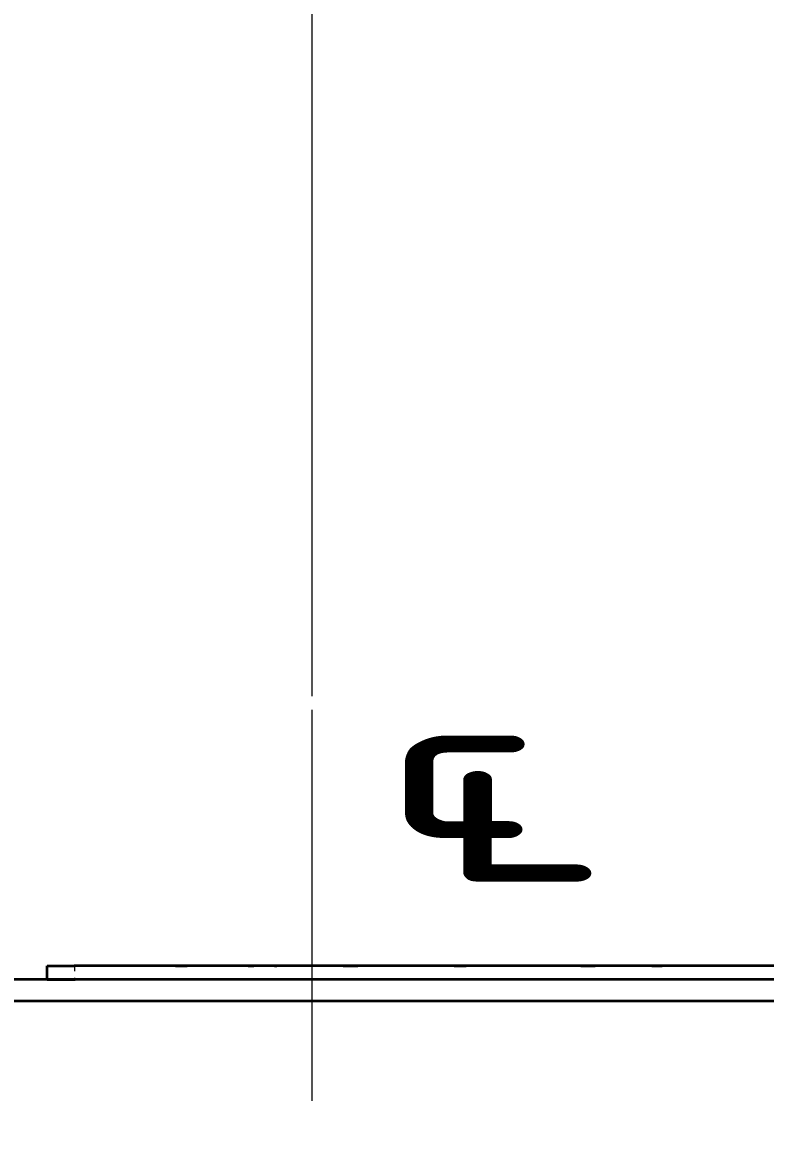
# Model space of a CAD drawing. Extents: x 23 to 417, y 3 to 294.
# Drawn here: x 66.93 to 77.85, y 160.34 to 176.87 of the extents above; entities that cross this region are included whole.
import ezdxf
from ezdxf.enums import TextEntityAlignment as Align

# ---------------------------------------------------------------- set-up
doc = ezdxf.new("R2010")
doc.units = 0
doc.linetypes.add('DASHDOT', pattern=[18.5, 12, -3, 0.5, -3])
doc.layers.get('0').update_dxf_attribs({"lineweight": 13})
doc.styles.add('GDT', font='gdt.shx')
doc.styles.get("Standard").update_dxf_attribs({"font": 'isocp.shx'})
doc.dimstyles.get("Standard").update_dxf_attribs({"dimtxt": 2.5, "dimasz": 2.5, "dimexe": 1.25, "dimexo": 0.625, "dimtad": 1, "dimtxsty": 'Standard', "dimcen": 2.5, "dimadec": 0, "dimazin": 0, "dimtfac": 1, "dimtmove": 0, "dimatfit": 0, "dimfxl": 0, "dimarcsym": 0})

# ---------------------------------------------------------------- blocks, each defined once
blk = doc.blocks.new('*D302')
at = {"color": 230, "lineweight": 13, "transparency": 16777216}
for p, q in [((53.388, 162.679), (53.388, 188.968)), ((53.388, 188.968), (88.988, 188.968)), ((88.988, 162.679), (88.988, 188.968))]:
    blk.add_line(p, q, dxfattribs=at)
for points in [[(55.32, 189.486), (53.388, 188.968), (55.32, 188.451)], [(87.056, 188.451), (88.988, 188.968), (87.056, 189.486)]]:
    blk.add_lwpolyline(points, dxfattribs=at)
for s, height, width, p, p2 in [('[', 2, 1.552524, (75.304, 190.968), (76.081, 190.968)), (']', 2, 1.552524, (79.634, 190.968), (80.411, 190.968)), ('178', 2, 1.44619, (63.741, 190.968), (68.803, 190.968)), ('7', 2, 1.412625, (77.081, 190.968), (78.634, 190.968)), ('%%p2', 1.4, 1.254643, (70.003, 191.268), (72.304, 191.268)), ('/', 1, 1.818182, (73.304, 191.468), (74.304, 191.468))]:
    blk.add_text(s, height=height, dxfattribs=dict(at, width=width)).set_placement(p, p2, align=Align.FIT)
blk = doc.blocks.new('*D303')
at = {"color": 30, "lineweight": 13, "transparency": 16777216}
blk.add_line((53.388, 162.679), (53.388, 184.372), dxfattribs=at)
at = {"color": 30, "lineweight": 13, "ltscale": 0.445, "transparency": 16777216}
blk.add_line((53.388, 184.372), (71.188, 184.372), dxfattribs=at)
at = {"color": 30, "lineweight": 13, "ltscale": 0.43524, "transparency": 16777216}
blk.add_line((71.188, 166.962), (71.188, 184.372), dxfattribs=at)
at = {"color": 30, "lineweight": 13, "transparency": 16777216}
for points in [[(55.32, 184.89), (53.388, 184.372), (55.32, 183.854)], [(69.256, 183.854), (71.188, 184.372), (69.256, 184.89)]]:
    blk.add_lwpolyline(points, dxfattribs=at)
for s, height, width, p, p2 in [('[', 2, 1.552524, (63.777, 186.372), (64.553, 186.372)), (']', 2, 1.552524, (68.107, 186.372), (68.883, 186.372)), ('89', 2, 1.251435, (57.469, 186.372), (60.777, 186.372)), ('4', 2, 1.195298, (65.553, 186.372), (67.107, 186.372)), ('/', 1, 1.818182, (61.777, 186.872), (62.777, 186.872))]:
    blk.add_text(s, height=height, dxfattribs=dict(at, width=width)).set_placement(p, p2, align=Align.FIT)
blk = doc.blocks.new('BLOCK4281')
at = {"color": 7, "lineweight": 13, "style": 'GDT'}
blk.add_text('q', height=12.5, dxfattribs=at).set_placement((4.966, 58.946), (17.466, 58.946), align=Align.FIT)
blk = doc.blocks.new('BLOCK4442')
at = {"color": 7, "lineweight": 35, "ltscale": 0.05}
for p, q in [((-19.5, 51.5), (-17.5, 51.5)), ((-19.5, 50.5), (-17.5, 50.5))]:
    blk.add_line(p, q, dxfattribs=at)
at = {"color": 7, "lineweight": 35, "ltscale": 0.025}
blk.add_line((-19.5, 50.5), (-19.5, 51.5), dxfattribs=at)
at = {"color": 7, "lineweight": 35}
for p, q in [((78.5, 51.5), (-17.5, 51.5)), ((87.874, 50.5), (-87.926, 50.5)), ((76.974, 50.5), (-17.5, 50.5)), ((87.974, 48.9), (-88.026, 48.9)), ((87.874, 48.9), (-87.926, 48.9))]:
    blk.add_line(p, q, dxfattribs=at)
at = {"color": 7, "lineweight": 35, "ltscale": 5.95e-05}
blk.add_line((-10.077, 51.5), (-10.075, 51.5), dxfattribs=at)
at = {"color": 7, "lineweight": 35, "ltscale": 0.000119025}
blk.add_line((-10.075, 51.5), (-10.07, 51.5), dxfattribs=at)
at = {"color": 7, "lineweight": 35, "ltscale": 0.000176225}
blk.add_line((-10.07, 51.5), (-10.063, 51.5), dxfattribs=at)
at = {"color": 7, "lineweight": 35, "ltscale": 0.000234225}
blk.add_line((-10.063, 51.5), (-10.054, 51.5), dxfattribs=at)
at = {"color": 7, "lineweight": 35, "ltscale": 0.000293725}
blk.add_line((-10.054, 51.5), (-10.042, 51.5), dxfattribs=at)
at = {"color": 7, "lineweight": 35, "ltscale": 0.00035095}
blk.add_line((-10.042, 51.5), (-10.028, 51.5), dxfattribs=at)
at = {"color": 7, "lineweight": 35, "ltscale": 0.000410475}
blk.add_line((-10.028, 51.5), (-10.012, 51.5), dxfattribs=at)
at = {"color": 7, "lineweight": 35, "ltscale": 0.000467675}
blk.add_line((-10.012, 51.5), (-9.993, 51.5), dxfattribs=at)
at = {"color": 7, "lineweight": 35, "ltscale": 0.000526425}
blk.add_line((-9.993, 51.5), (-9.972, 51.5), dxfattribs=at)
at = {"color": 7, "lineweight": 35, "ltscale": 0.000585175}
blk.add_line((-9.972, 51.5), (-9.948, 51.5), dxfattribs=at)
at = {"color": 7, "lineweight": 35, "ltscale": 0.00062715}
blk.add_line((-9.948, 51.5), (-9.923, 51.5), dxfattribs=at)
at = {"color": 7, "lineweight": 35, "ltscale": 0.000653825}
blk.add_line((-9.923, 51.5), (-9.897, 51.5), dxfattribs=at)
at = {"color": 7, "lineweight": 35, "ltscale": 0.00068055}
blk.add_line((-9.897, 51.5), (-9.87, 51.5), dxfattribs=at)
at = {"color": 7, "lineweight": 35, "ltscale": 0.000706475}
blk.add_line((-9.87, 51.5), (-9.842, 51.5), dxfattribs=at)
at = {"color": 7, "lineweight": 35, "ltscale": 0.00073395}
blk.add_line((-9.842, 51.5), (-9.812, 51.5), dxfattribs=at)
at = {"color": 7, "lineweight": 35, "ltscale": 0.0007599}
blk.add_line((-9.812, 51.5), (-9.782, 51.5), dxfattribs=at)
at = {"color": 7, "lineweight": 35, "ltscale": 0.00078735}
blk.add_line((-9.782, 51.5), (-9.75, 51.5), dxfattribs=at)
at = {"color": 7, "lineweight": 35, "ltscale": 0.0008133}
blk.add_line((-9.75, 51.5), (-9.718, 51.5), dxfattribs=at)
at = {"color": 7, "lineweight": 35, "ltscale": 0.000839975}
blk.add_line((-9.718, 51.5), (-9.684, 51.5), dxfattribs=at)
at = {"color": 7, "lineweight": 35, "ltscale": 0.0008667}
blk.add_line((-9.684, 51.5), (-9.65, 51.5), dxfattribs=at)
at = {"color": 7, "lineweight": 35, "ltscale": 0.0009247}
blk.add_line((-9.65, 51.5), (-9.613, 51.5), dxfattribs=at)
at = {"color": 7, "lineweight": 35, "ltscale": 0.000892625}
for p, q in [((-9.613, 51.5), (-9.577, 51.5)), ((20.503, 51.5), (20.538, 51.5))]:
    blk.add_line(p, q, dxfattribs=at)
at = {"color": 7, "lineweight": 35, "ltscale": 0.000859075}
blk.add_line((-9.577, 51.5), (-9.543, 51.5), dxfattribs=at)
at = {"color": 7, "lineweight": 35, "ltscale": 0.000827025}
for p, q in [((-9.543, 51.5), (-9.509, 51.5)), ((-0.246, 51.5), (-0.279, 51.5))]:
    blk.add_line(p, q, dxfattribs=at)
at = {"color": 7, "lineweight": 35, "ltscale": 0.000794225}
blk.add_line((-9.509, 51.5), (-9.478, 51.5), dxfattribs=at)
at = {"color": 7, "lineweight": 35, "ltscale": 0.00076065}
blk.add_line((-9.478, 51.5), (-9.447, 51.5), dxfattribs=at)
at = {"color": 7, "lineweight": 35, "ltscale": 0.0007286}
blk.add_line((-9.447, 51.5), (-9.418, 51.5), dxfattribs=at)
at = {"color": 7, "lineweight": 35, "ltscale": 0.0006958}
blk.add_line((-9.418, 51.5), (-9.39, 51.5), dxfattribs=at)
at = {"color": 7, "lineweight": 35, "ltscale": 0.000663}
blk.add_line((-9.39, 51.5), (-9.364, 51.5), dxfattribs=at)
at = {"color": 7, "lineweight": 35, "ltscale": 0.0006302}
blk.add_line((-9.364, 51.5), (-9.339, 51.5), dxfattribs=at)
at = {"color": 7, "lineweight": 35, "ltscale": 0.000582875}
blk.add_line((-9.339, 51.5), (-9.315, 51.5), dxfattribs=at)
at = {"color": 7, "lineweight": 35, "ltscale": 0.000520325}
blk.add_line((-9.315, 51.5), (-9.294, 51.5), dxfattribs=at)
at = {"color": 7, "lineweight": 35, "ltscale": 0.000457775}
blk.add_line((-9.294, 51.5), (-9.276, 51.5), dxfattribs=at)
at = {"color": 7, "lineweight": 35, "ltscale": 0.00039595}
blk.add_line((-9.276, 51.5), (-9.26, 51.5), dxfattribs=at)
at = {"color": 7, "lineweight": 35, "ltscale": 0.00033265}
blk.add_line((-9.26, 51.5), (-9.247, 51.5), dxfattribs=at)
at = {"color": 7, "lineweight": 35, "ltscale": 0.00027085}
blk.add_line((-9.247, 51.5), (-9.236, 51.5), dxfattribs=at)
at = {"color": 7, "lineweight": 35, "ltscale": 0.000208275}
blk.add_line((-9.236, 51.5), (-9.228, 51.5), dxfattribs=at)
at = {"color": 7, "lineweight": 35, "ltscale": 0.000145725}
blk.add_line((-9.228, 51.5), (-9.222, 51.5), dxfattribs=at)
at = {"color": 7, "lineweight": 35, "ltscale": 8.315e-05}
blk.add_line((-9.222, 51.5), (-9.219, 51.5), dxfattribs=at)
at = {"color": 7, "lineweight": 35, "ltscale": 0.013779}
blk.add_line((-5.263, 51.5), (-5.814, 51.5), dxfattribs=at)
at = {"color": 7, "lineweight": 35, "ltscale": 0.013506}
blk.add_line((-4.722, 51.5), (-5.263, 51.5), dxfattribs=at)
at = {"color": 7, "lineweight": 35, "ltscale": 0.000604773}
blk.add_line((-4.722, 51.5), (-4.698, 51.5), dxfattribs=at)
at = {"color": 7, "lineweight": 35, "ltscale": 0.001073}
for p, q in [((-4.698, 51.5), (-4.655, 51.5)), ((-1.984, 51.5), (-2.027, 51.5)), ((15.23, 51.5), (15.187, 51.5)), ((25.335, 51.5), (25.377, 51.5))]:
    blk.add_line(p, q, dxfattribs=at)
at = {"color": 7, "lineweight": 35, "ltscale": 0.000989525}
blk.add_line((-4.655, 51.5), (-4.616, 51.5), dxfattribs=at)
at = {"color": 7, "lineweight": 35, "ltscale": 0.00090715}
blk.add_line((-4.616, 51.5), (-4.579, 51.5), dxfattribs=at)
at = {"color": 7, "lineweight": 35, "ltscale": 0.000824725}
blk.add_line((-4.579, 51.5), (-4.546, 51.5), dxfattribs=at)
at = {"color": 7, "lineweight": 35, "ltscale": 0.000740825}
blk.add_line((-4.546, 51.5), (-4.517, 51.5), dxfattribs=at)
at = {"color": 7, "lineweight": 35, "ltscale": 0.000658425}
for p, q in [((-4.517, 51.5), (-4.49, 51.5)), ((25.516, 51.5), (25.542, 51.5))]:
    blk.add_line(p, q, dxfattribs=at)
at = {"color": 7, "lineweight": 35, "ltscale": 0.00057525}
for p, q in [((-4.49, 51.5), (-4.467, 51.5)), ((3.234, 51.5), (3.257, 51.5))]:
    blk.add_line(p, q, dxfattribs=at)
at = {"color": 7, "lineweight": 35, "ltscale": 0.00049285}
blk.add_line((-4.467, 51.5), (-4.448, 51.5), dxfattribs=at)
at = {"color": 7, "lineweight": 35, "ltscale": 0.0004097}
blk.add_line((-4.448, 51.5), (-4.431, 51.5), dxfattribs=at)
at = {"color": 7, "lineweight": 35, "ltscale": 0.000534825}
for p, q in [((-4.431, 51.5), (-4.41, 51.5)), ((13.474, 51.5), (13.453, 51.5)), ((25.601, 51.5), (25.623, 51.5))]:
    blk.add_line(p, q, dxfattribs=at)
at = {"color": 7, "lineweight": 35, "ltscale": 0.00047835}
blk.add_line((-4.41, 51.5), (-4.391, 51.5), dxfattribs=at)
at = {"color": 7, "lineweight": 35, "ltscale": 0.000421925}
for p, q in [((-4.391, 51.5), (-4.374, 51.5)), ((3.277, 51.5), (3.294, 51.5))]:
    blk.add_line(p, q, dxfattribs=at)
at = {"color": 7, "lineweight": 35, "ltscale": 0.0003662}
blk.add_line((-4.374, 51.5), (-4.359, 51.5), dxfattribs=at)
at = {"color": 7, "lineweight": 35, "ltscale": 0.00030975}
for p, q in [((-4.359, 51.5), (-4.347, 51.5)), ((25.673, 51.5), (25.686, 51.5))]:
    blk.add_line(p, q, dxfattribs=at)
at = {"color": 7, "lineweight": 35, "ltscale": 0.00025255}
blk.add_line((-4.347, 51.5), (-4.337, 51.5), dxfattribs=at)
at = {"color": 7, "lineweight": 35, "ltscale": 0.0001976}
blk.add_line((-4.337, 51.5), (-4.329, 51.5), dxfattribs=at)
at = {"color": 7, "lineweight": 35, "ltscale": 0.000140375}
blk.add_line((-4.329, 51.5), (-4.323, 51.5), dxfattribs=at)
at = {"color": 7, "lineweight": 35, "ltscale": 8.3925e-05}
blk.add_line((-4.323, 51.5), (-4.32, 51.5), dxfattribs=at)
at = {"color": 7, "lineweight": 35, "ltscale": 2.8975e-05}
blk.add_line((-4.32, 51.5), (-4.319, 51.5), dxfattribs=at)
at = {"color": 7, "lineweight": 35, "ltscale": 7.2475e-05}
blk.add_line((-2.777, 51.5), (-2.774, 51.5), dxfattribs=at)
at = {"color": 7, "lineweight": 35, "ltscale": 0.000119775}
blk.add_line((-2.774, 51.5), (-2.769, 51.5), dxfattribs=at)
at = {"color": 7, "lineweight": 35, "ltscale": 0.0001686}
blk.add_line((-2.769, 51.5), (-2.762, 51.5), dxfattribs=at)
at = {"color": 7, "lineweight": 35, "ltscale": 0.000215925}
blk.add_line((-2.762, 51.5), (-2.754, 51.5), dxfattribs=at)
at = {"color": 7, "lineweight": 35, "ltscale": 0.000264725}
blk.add_line((-2.754, 51.5), (-2.743, 51.5), dxfattribs=at)
at = {"color": 7, "lineweight": 35, "ltscale": 0.000312825}
blk.add_line((-2.743, 51.5), (-2.731, 51.5), dxfattribs=at)
at = {"color": 7, "lineweight": 35, "ltscale": 0.00036085}
blk.add_line((-2.731, 51.5), (-2.716, 51.5), dxfattribs=at)
at = {"color": 7, "lineweight": 35, "ltscale": 0.00040895}
blk.add_line((-2.716, 51.5), (-2.7, 51.5), dxfattribs=at)
at = {"color": 7, "lineweight": 35, "ltscale": 0.000456225}
blk.add_line((-2.7, 51.5), (-2.682, 51.5), dxfattribs=at)
at = {"color": 7, "lineweight": 35, "ltscale": 0.000493625}
blk.add_line((-2.682, 51.5), (-2.662, 51.5), dxfattribs=at)
at = {"color": 7, "lineweight": 35, "ltscale": 0.000519575}
blk.add_line((-2.662, 51.5), (-2.641, 51.5), dxfattribs=at)
at = {"color": 7, "lineweight": 35, "ltscale": 0.000544725}
blk.add_line((-2.641, 51.5), (-2.619, 51.5), dxfattribs=at)
at = {"color": 7, "lineweight": 35, "ltscale": 6.1025e-05}
blk.add_line((-2.621, 51.5), (-2.623, 51.5), dxfattribs=at)
at = {"color": 7, "lineweight": 35, "ltscale": 0.000102225}
for p, q in [((-2.617, 51.5), (-2.621, 51.5)), ((14.597, 51.5), (14.593, 51.5))]:
    blk.add_line(p, q, dxfattribs=at)
at = {"color": 7, "lineweight": 35, "ltscale": 0.00014345}
blk.add_line((-2.611, 51.5), (-2.617, 51.5), dxfattribs=at)
at = {"color": 7, "lineweight": 35, "ltscale": 0.00018385}
blk.add_line((-2.604, 51.5), (-2.611, 51.5), dxfattribs=at)
at = {"color": 7, "lineweight": 35, "ltscale": 0.000225075}
for p, q in [((-2.595, 51.5), (-2.604, 51.5)), ((14.619, 51.5), (14.61, 51.5))]:
    blk.add_line(p, q, dxfattribs=at)
at = {"color": 7, "lineweight": 35, "ltscale": 0.000266275}
for p, q in [((-2.584, 51.5), (-2.595, 51.5)), ((14.63, 51.5), (14.619, 51.5))]:
    blk.add_line(p, q, dxfattribs=at)
at = {"color": 7, "lineweight": 35, "ltscale": 0.0003067}
for p, q in [((-2.572, 51.5), (-2.584, 51.5)), ((14.642, 51.5), (14.63, 51.5))]:
    blk.add_line(p, q, dxfattribs=at)
at = {"color": 7, "lineweight": 35, "ltscale": 0.00034865}
blk.add_line((-2.558, 51.5), (-2.572, 51.5), dxfattribs=at)
at = {"color": 7, "lineweight": 35, "ltscale": 0.00038835}
blk.add_line((-2.542, 51.5), (-2.558, 51.5), dxfattribs=at)
at = {"color": 7, "lineweight": 35, "ltscale": 0.000425725}
blk.add_line((-2.525, 51.5), (-2.542, 51.5), dxfattribs=at)
at = {"color": 7, "lineweight": 35, "ltscale": 0.000458525}
for p, q in [((-2.507, 51.5), (-2.525, 51.5)), ((-0.46, 51.5), (-0.479, 51.5)), ((14.707, 51.5), (14.689, 51.5))]:
    blk.add_line(p, q, dxfattribs=at)
at = {"color": 7, "lineweight": 35, "ltscale": 0.000491325}
blk.add_line((-2.487, 51.5), (-2.507, 51.5), dxfattribs=at)
at = {"color": 7, "lineweight": 35, "ltscale": 0.000523375}
blk.add_line((-2.466, 51.5), (-2.487, 51.5), dxfattribs=at)
at = {"color": 7, "lineweight": 35, "ltscale": 0.00055695}
blk.add_line((-2.444, 51.5), (-2.466, 51.5), dxfattribs=at)
at = {"color": 7, "lineweight": 35, "ltscale": 0.000588975}
blk.add_line((-2.42, 51.5), (-2.444, 51.5), dxfattribs=at)
at = {"color": 7, "lineweight": 35, "ltscale": 0.000622575}
blk.add_line((-2.396, 51.5), (-2.42, 51.5), dxfattribs=at)
at = {"color": 7, "lineweight": 35, "ltscale": 0.0006546}
blk.add_line((-2.369, 51.5), (-2.396, 51.5), dxfattribs=at)
at = {"color": 7, "lineweight": 35, "ltscale": 0.0006874}
blk.add_line((-2.342, 51.5), (-2.369, 51.5), dxfattribs=at)
at = {"color": 7, "lineweight": 35, "ltscale": 0.000720225}
for p, q in [((-2.313, 51.5), (-2.342, 51.5)), ((14.901, 51.5), (14.872, 51.5))]:
    blk.add_line(p, q, dxfattribs=at)
at = {"color": 7, "lineweight": 35, "ltscale": 0.000756825}
blk.add_line((-2.283, 51.5), (-2.313, 51.5), dxfattribs=at)
at = {"color": 7, "lineweight": 35, "ltscale": 0.00079575}
blk.add_line((-2.251, 51.5), (-2.283, 51.5), dxfattribs=at)
at = {"color": 7, "lineweight": 35, "ltscale": 0.000836175}
blk.add_line((-2.218, 51.5), (-2.251, 51.5), dxfattribs=at)
at = {"color": 7, "lineweight": 35, "ltscale": 0.0008751}
blk.add_line((-2.183, 51.5), (-2.218, 51.5), dxfattribs=at)
at = {"color": 7, "lineweight": 35, "ltscale": 0.000914775}
for p, q in [((-2.146, 51.5), (-2.183, 51.5)), ((15.068, 51.5), (15.032, 51.5))]:
    blk.add_line(p, q, dxfattribs=at)
at = {"color": 7, "lineweight": 35, "ltscale": 0.000953675}
blk.add_line((-2.108, 51.5), (-2.146, 51.5), dxfattribs=at)
at = {"color": 7, "lineweight": 35, "ltscale": 0.0009941}
blk.add_line((-2.068, 51.5), (-2.108, 51.5), dxfattribs=at)
at = {"color": 7, "lineweight": 35, "ltscale": 0.001034}
blk.add_line((-2.027, 51.5), (-2.068, 51.5), dxfattribs=at)
at = {"color": 7, "lineweight": 35, "ltscale": 0.001112}
blk.add_line((-1.939, 51.5), (-1.984, 51.5), dxfattribs=at)
at = {"color": 7, "lineweight": 35, "ltscale": 0.00092695}
blk.add_line((-1.902, 51.5), (-1.939, 51.5), dxfattribs=at)
at = {"color": 7, "lineweight": 35, "ltscale": 0.00109}
blk.add_line((-1.859, 51.5), (-1.902, 51.5), dxfattribs=at)
at = {"color": 7, "lineweight": 35, "ltscale": 0.001252}
for p, q in [((-1.809, 51.5), (-1.859, 51.5)), ((15.406, 51.5), (15.356, 51.5))]:
    blk.add_line(p, q, dxfattribs=at)
at = {"color": 7, "lineweight": 35, "ltscale": 0.001414}
for p, q in [((-1.752, 51.5), (-1.809, 51.5)), ((15.462, 51.5), (15.406, 51.5))]:
    blk.add_line(p, q, dxfattribs=at)
at = {"color": 7, "lineweight": 35, "ltscale": 0.001576}
for p, q in [((-1.689, 51.5), (-1.752, 51.5)), ((13.196, 51.5), (13.133, 51.5)), ((15.525, 51.5), (15.462, 51.5))]:
    blk.add_line(p, q, dxfattribs=at)
at = {"color": 7, "lineweight": 35, "ltscale": 0.001739}
for p, q in [((-1.619, 51.5), (-1.689, 51.5)), ((15.595, 51.5), (15.525, 51.5))]:
    blk.add_line(p, q, dxfattribs=at)
at = {"color": 7, "lineweight": 35, "ltscale": 0.001901}
for p, q in [((-1.543, 51.5), (-1.619, 51.5)), ((15.671, 51.5), (15.595, 51.5))]:
    blk.add_line(p, q, dxfattribs=at)
at = {"color": 7, "lineweight": 35, "ltscale": 0.002064}
blk.add_line((-1.461, 51.5), (-1.543, 51.5), dxfattribs=at)
at = {"color": 7, "lineweight": 35, "ltscale": 0.002225}
blk.add_line((-1.372, 51.5), (-1.461, 51.5), dxfattribs=at)
at = {"color": 7, "lineweight": 35, "ltscale": 0.002388}
for p, q in [((-1.276, 51.5), (-1.372, 51.5)), ((15.938, 51.5), (15.842, 51.5))]:
    blk.add_line(p, q, dxfattribs=at)
at = {"color": 7, "lineweight": 35, "ltscale": 0.009073}
blk.add_line((-0.913, 51.5), (-1.276, 51.5), dxfattribs=at)
at = {"color": 7, "lineweight": 35, "ltscale": 2.7475e-05}
blk.add_line((-0.547, 51.5), (-0.548, 51.5), dxfattribs=at)
at = {"color": 7, "lineweight": 35, "ltscale": 8.0875e-05}
blk.add_line((-0.543, 51.5), (-0.547, 51.5), dxfattribs=at)
at = {"color": 7, "lineweight": 35, "ltscale": 0.000134275}
blk.add_line((-0.538, 51.5), (-0.543, 51.5), dxfattribs=at)
at = {"color": 7, "lineweight": 35, "ltscale": 0.0001892}
blk.add_line((-0.531, 51.5), (-0.538, 51.5), dxfattribs=at)
at = {"color": 7, "lineweight": 35, "ltscale": 0.00024185}
blk.add_line((-0.521, 51.5), (-0.531, 51.5), dxfattribs=at)
at = {"color": 7, "lineweight": 35, "ltscale": 0.000296775}
blk.add_line((-0.509, 51.5), (-0.521, 51.5), dxfattribs=at)
at = {"color": 7, "lineweight": 35, "ltscale": 0.0003502}
blk.add_line((-0.495, 51.5), (-0.509, 51.5), dxfattribs=at)
at = {"color": 7, "lineweight": 35, "ltscale": 0.0004036}
blk.add_line((-0.479, 51.5), (-0.495, 51.5), dxfattribs=at)
at = {"color": 7, "lineweight": 35, "ltscale": 0.000511925}
blk.add_line((-0.44, 51.5), (-0.46, 51.5), dxfattribs=at)
at = {"color": 7, "lineweight": 35, "ltscale": 0.000560775}
blk.add_line((-0.418, 51.5), (-0.44, 51.5), dxfattribs=at)
at = {"color": 7, "lineweight": 35, "ltscale": 0.000605775}
blk.add_line((-0.393, 51.5), (-0.418, 51.5), dxfattribs=at)
at = {"color": 7, "lineweight": 35, "ltscale": 0.00064925}
blk.add_line((-0.367, 51.5), (-0.393, 51.5), dxfattribs=at)
at = {"color": 7, "lineweight": 35, "ltscale": 0.000694275}
blk.add_line((-0.34, 51.5), (-0.367, 51.5), dxfattribs=at)
at = {"color": 7, "lineweight": 35, "ltscale": 0.000738525}
blk.add_line((-0.31, 51.5), (-0.34, 51.5), dxfattribs=at)
at = {"color": 7, "lineweight": 35, "ltscale": 0.000782775}
blk.add_line((-0.279, 51.5), (-0.31, 51.5), dxfattribs=at)
at = {"color": 7, "lineweight": 35, "ltscale": 0.000871275}
blk.add_line((-0.211, 51.5), (-0.246, 51.5), dxfattribs=at)
at = {"color": 7, "lineweight": 35, "ltscale": 0.0009163}
blk.add_line((-0.174, 51.5), (-0.211, 51.5), dxfattribs=at)
at = {"color": 7, "lineweight": 35, "ltscale": 0.000959775}
blk.add_line((-0.136, 51.5), (-0.174, 51.5), dxfattribs=at)
at = {"color": 7, "lineweight": 35, "ltscale": 0.00058975}
blk.add_line((-0.112, 51.5), (-0.136, 51.5), dxfattribs=at)
at = {"color": 7, "lineweight": 35, "ltscale": 0.000785825}
blk.add_line((-0.081, 51.5), (-0.112, 51.5), dxfattribs=at)
at = {"color": 7, "lineweight": 35, "ltscale": 0.0009819}
blk.add_line((-0.041, 51.5), (-0.081, 51.5), dxfattribs=at)
at = {"color": 7, "lineweight": 35, "ltscale": 0.001179}
blk.add_line((0.006, 51.5), (-0.041, 51.5), dxfattribs=at)
at = {"color": 7, "lineweight": 35, "ltscale": 0.001375}
blk.add_line((0.061, 51.5), (0.006, 51.5), dxfattribs=at)
at = {"color": 7, "lineweight": 35, "ltscale": 0.001572}
blk.add_line((0.124, 51.5), (0.061, 51.5), dxfattribs=at)
at = {"color": 7, "lineweight": 35, "ltscale": 0.001769}
blk.add_line((0.194, 51.5), (0.124, 51.5), dxfattribs=at)
at = {"color": 7, "lineweight": 35, "ltscale": 0.001965}
blk.add_line((0.273, 51.5), (0.194, 51.5), dxfattribs=at)
at = {"color": 7, "lineweight": 35, "ltscale": 0.002161}
blk.add_line((0.359, 51.5), (0.273, 51.5), dxfattribs=at)
at = {"color": 7, "lineweight": 35, "ltscale": 0.002357}
blk.add_line((0.454, 51.5), (0.359, 51.5), dxfattribs=at)
at = {"color": 7, "lineweight": 35, "ltscale": 0.015757}
blk.add_line((1.084, 51.5), (0.454, 51.5), dxfattribs=at)
at = {"color": 7, "lineweight": 35, "ltscale": 3.815e-05}
for p, q in [((2.271, 51.5), (2.272, 51.5)), ((10.417, 51.5), (10.419, 51.5))]:
    blk.add_line(p, q, dxfattribs=at)
at = {"color": 7, "lineweight": 35, "ltscale": 0.000114425}
for p, q in [((2.272, 51.5), (2.277, 51.5)), ((10.419, 51.5), (10.423, 51.5))]:
    blk.add_line(p, q, dxfattribs=at)
at = {"color": 7, "lineweight": 35, "ltscale": 0.000189975}
blk.add_line((2.277, 51.5), (2.284, 51.5), dxfattribs=at)
at = {"color": 7, "lineweight": 35, "ltscale": 0.000267025}
blk.add_line((2.284, 51.5), (2.295, 51.5), dxfattribs=at)
at = {"color": 7, "lineweight": 35, "ltscale": 0.000342575}
blk.add_line((2.295, 51.5), (2.309, 51.5), dxfattribs=at)
at = {"color": 7, "lineweight": 35, "ltscale": 0.000419625}
for p, q in [((2.309, 51.5), (2.325, 51.5)), ((10.455, 51.5), (10.472, 51.5))]:
    blk.add_line(p, q, dxfattribs=at)
at = {"color": 7, "lineweight": 35, "ltscale": 0.0004959}
blk.add_line((2.325, 51.5), (2.345, 51.5), dxfattribs=at)
at = {"color": 7, "lineweight": 35, "ltscale": 0.00057145}
blk.add_line((2.345, 51.5), (2.368, 51.5), dxfattribs=at)
at = {"color": 7, "lineweight": 35, "ltscale": 0.000647725}
blk.add_line((2.368, 51.5), (2.394, 51.5), dxfattribs=at)
at = {"color": 7, "lineweight": 35, "ltscale": 0.000724025}
for p, q in [((2.394, 51.5), (2.423, 51.5)), ((10.541, 51.5), (10.57, 51.5))]:
    blk.add_line(p, q, dxfattribs=at)
at = {"color": 7, "lineweight": 35, "ltscale": 0.0007805}
for p, q in [((2.423, 51.5), (2.454, 51.5)), ((19.881, 51.5), (19.912, 51.5))]:
    blk.add_line(p, q, dxfattribs=at)
at = {"color": 7, "lineweight": 35, "ltscale": 0.0008171}
blk.add_line((2.454, 51.5), (2.487, 51.5), dxfattribs=at)
at = {"color": 7, "lineweight": 35, "ltscale": 0.000852975}
for p, q in [((2.487, 51.5), (2.521, 51.5)), ((10.634, 51.5), (10.668, 51.5))]:
    blk.add_line(p, q, dxfattribs=at)
at = {"color": 7, "lineweight": 35, "ltscale": 0.000889575}
blk.add_line((2.521, 51.5), (2.557, 51.5), dxfattribs=at)
at = {"color": 7, "lineweight": 35, "ltscale": 0.00092545}
for p, q in [((2.557, 51.5), (2.594, 51.5)), ((20.014, 51.5), (20.051, 51.5))]:
    blk.add_line(p, q, dxfattribs=at)
at = {"color": 7, "lineweight": 35, "ltscale": 0.000962075}
blk.add_line((2.594, 51.5), (2.632, 51.5), dxfattribs=at)
at = {"color": 7, "lineweight": 35, "ltscale": 0.000998675}
blk.add_line((2.632, 51.5), (2.672, 51.5), dxfattribs=at)
at = {"color": 7, "lineweight": 35, "ltscale": 0.001035}
for p, q in [((2.672, 51.5), (2.713, 51.5)), ((10.819, 51.5), (10.86, 51.5)), ((20.13, 51.5), (20.171, 51.5))]:
    blk.add_line(p, q, dxfattribs=at)
at = {"color": 7, "lineweight": 35, "ltscale": 0.001071}
for p, q in [((2.713, 51.5), (2.756, 51.5)), ((10.86, 51.5), (10.903, 51.5)), ((20.171, 51.5), (20.214, 51.5))]:
    blk.add_line(p, q, dxfattribs=at)
at = {"color": 7, "lineweight": 35, "ltscale": 0.001107}
for p, q in [((2.756, 51.5), (2.801, 51.5)), ((10.903, 51.5), (10.947, 51.5)), ((10.947, 51.5), (10.992, 51.5)), ((20.214, 51.5), (20.258, 51.5))]:
    blk.add_line(p, q, dxfattribs=at)
at = {"color": 7, "lineweight": 35, "ltscale": 0.001108}
for p, q in [((2.801, 51.5), (2.845, 51.5)), ((20.258, 51.5), (20.303, 51.5))]:
    blk.add_line(p, q, dxfattribs=at)
at = {"color": 7, "lineweight": 35, "ltscale": 0.001072}
for p, q in [((2.845, 51.5), (2.888, 51.5)), ((10.992, 51.5), (11.034, 51.5)), ((20.303, 51.5), (20.345, 51.5))]:
    blk.add_line(p, q, dxfattribs=at)
at = {"color": 7, "lineweight": 35, "ltscale": 0.001036}
for p, q in [((2.888, 51.5), (2.929, 51.5)), ((11.034, 51.5), (11.076, 51.5)), ((20.345, 51.5), (20.387, 51.5)), ((25.156, 51.5), (25.198, 51.5))]:
    blk.add_line(p, q, dxfattribs=at)
at = {"color": 7, "lineweight": 35, "ltscale": 0.00099945}
blk.add_line((2.929, 51.5), (2.969, 51.5), dxfattribs=at)
at = {"color": 7, "lineweight": 35, "ltscale": 0.000964375}
blk.add_line((2.969, 51.5), (3.008, 51.5), dxfattribs=at)
at = {"color": 7, "lineweight": 35, "ltscale": 0.00092925}
blk.add_line((3.008, 51.5), (3.045, 51.5), dxfattribs=at)
at = {"color": 7, "lineweight": 35, "ltscale": 0.00089265}
blk.add_line((3.045, 51.5), (3.081, 51.5), dxfattribs=at)
at = {"color": 7, "lineweight": 35, "ltscale": 0.000856775}
for p, q in [((3.081, 51.5), (3.115, 51.5)), ((11.227, 51.5), (11.262, 51.5)), ((20.538, 51.5), (20.573, 51.5))]:
    blk.add_line(p, q, dxfattribs=at)
at = {"color": 7, "lineweight": 35, "ltscale": 0.000820925}
blk.add_line((3.115, 51.5), (3.148, 51.5), dxfattribs=at)
at = {"color": 7, "lineweight": 35, "ltscale": 0.00078505}
for p, q in [((3.148, 51.5), (3.179, 51.5)), ((20.605, 51.5), (20.637, 51.5))]:
    blk.add_line(p, q, dxfattribs=at)
at = {"color": 7, "lineweight": 35, "ltscale": 0.000729375}
blk.add_line((3.179, 51.5), (3.208, 51.5), dxfattribs=at)
at = {"color": 7, "lineweight": 35, "ltscale": 0.000652325}
blk.add_line((3.208, 51.5), (3.234, 51.5), dxfattribs=at)
at = {"color": 7, "lineweight": 35, "ltscale": 0.00049895}
blk.add_line((3.257, 51.5), (3.277, 51.5), dxfattribs=at)
at = {"color": 7, "lineweight": 35, "ltscale": 0.0003456}
blk.add_line((3.294, 51.5), (3.308, 51.5), dxfattribs=at)
at = {"color": 7, "lineweight": 35, "ltscale": 0.00026855}
for p, q in [((3.308, 51.5), (3.319, 51.5)), ((20.766, 51.5), (20.777, 51.5))]:
    blk.add_line(p, q, dxfattribs=at)
at = {"color": 7, "lineweight": 35, "ltscale": 0.0001915}
blk.add_line((3.319, 51.5), (3.326, 51.5), dxfattribs=at)
at = {"color": 7, "lineweight": 35, "ltscale": 0.0001152}
for p, q in [((3.326, 51.5), (3.331, 51.5)), ((20.784, 51.5), (20.789, 51.5))]:
    blk.add_line(p, q, dxfattribs=at)
at = {"color": 7, "lineweight": 35, "ltscale": 3.8925e-05}
blk.add_line((3.331, 51.5), (3.333, 51.5), dxfattribs=at)
at = {"color": 7, "lineweight": 35, "ltscale": 0.00019075}
blk.add_line((10.423, 51.5), (10.431, 51.5), dxfattribs=at)
at = {"color": 7, "lineweight": 35, "ltscale": 0.00026665}
for p, q in [((10.431, 51.5), (10.442, 51.5)), ((19.742, 51.5), (19.753, 51.5))]:
    blk.add_line(p, q, dxfattribs=at)
at = {"color": 7, "lineweight": 35, "ltscale": 0.000342925}
blk.add_line((10.442, 51.5), (10.455, 51.5), dxfattribs=at)
at = {"color": 7, "lineweight": 35, "ltscale": 0.00049515}
blk.add_line((10.472, 51.5), (10.492, 51.5), dxfattribs=at)
at = {"color": 7, "lineweight": 35, "ltscale": 0.000571825}
for p, q in [((10.492, 51.5), (10.515, 51.5)), ((19.803, 51.5), (19.826, 51.5))]:
    blk.add_line(p, q, dxfattribs=at)
at = {"color": 7, "lineweight": 35, "ltscale": 0.000648125}
blk.add_line((10.515, 51.5), (10.541, 51.5), dxfattribs=at)
at = {"color": 7, "lineweight": 35, "ltscale": 0.000780475}
blk.add_line((10.57, 51.5), (10.601, 51.5), dxfattribs=at)
at = {"color": 7, "lineweight": 35, "ltscale": 0.000816725}
for p, q in [((10.601, 51.5), (10.634, 51.5)), ((19.912, 51.5), (19.945, 51.5))]:
    blk.add_line(p, q, dxfattribs=at)
at = {"color": 7, "lineweight": 35, "ltscale": 0.0008892}
blk.add_line((10.668, 51.5), (10.703, 51.5), dxfattribs=at)
at = {"color": 7, "lineweight": 35, "ltscale": 0.0009262}
blk.add_line((10.703, 51.5), (10.74, 51.5), dxfattribs=at)
at = {"color": 7, "lineweight": 35, "ltscale": 0.0009617}
blk.add_line((10.74, 51.5), (10.779, 51.5), dxfattribs=at)
at = {"color": 7, "lineweight": 35, "ltscale": 0.0009983}
blk.add_line((10.779, 51.5), (10.819, 51.5), dxfattribs=at)
at = {"color": 7, "lineweight": 35, "ltscale": 0.001}
for p, q in [((11.076, 51.5), (11.116, 51.5)), ((20.387, 51.5), (20.427, 51.5))]:
    blk.add_line(p, q, dxfattribs=at)
at = {"color": 7, "lineweight": 35, "ltscale": 0.00096435}
for p, q in [((11.116, 51.5), (11.154, 51.5)), ((20.427, 51.5), (20.465, 51.5))]:
    blk.add_line(p, q, dxfattribs=at)
at = {"color": 7, "lineweight": 35, "ltscale": 0.0009285}
blk.add_line((11.154, 51.5), (11.192, 51.5), dxfattribs=at)
at = {"color": 7, "lineweight": 35, "ltscale": 0.000893025}
blk.add_line((11.192, 51.5), (11.227, 51.5), dxfattribs=at)
at = {"color": 7, "lineweight": 35, "ltscale": 0.0008213}
blk.add_line((11.262, 51.5), (11.294, 51.5), dxfattribs=at)
at = {"color": 7, "lineweight": 35, "ltscale": 7.515e-05}
blk.add_line((11.292, 51.5), (11.289, 51.5), dxfattribs=at)
at = {"color": 7, "lineweight": 35, "ltscale": 0.0002262}
blk.add_line((11.301, 51.5), (11.292, 51.5), dxfattribs=at)
at = {"color": 7, "lineweight": 35, "ltscale": 0.0003769}
blk.add_line((11.316, 51.5), (11.301, 51.5), dxfattribs=at)
at = {"color": 7, "lineweight": 35, "ltscale": 0.000527575}
blk.add_line((11.337, 51.5), (11.316, 51.5), dxfattribs=at)
at = {"color": 7, "lineweight": 35, "ltscale": 0.000678625}
blk.add_line((11.364, 51.5), (11.337, 51.5), dxfattribs=at)
at = {"color": 7, "lineweight": 35, "ltscale": 0.00082895}
blk.add_line((11.397, 51.5), (11.364, 51.5), dxfattribs=at)
at = {"color": 7, "lineweight": 35, "ltscale": 0.000979975}
blk.add_line((11.436, 51.5), (11.397, 51.5), dxfattribs=at)
at = {"color": 7, "lineweight": 35, "ltscale": 0.001131}
blk.add_line((11.482, 51.5), (11.436, 51.5), dxfattribs=at)
at = {"color": 7, "lineweight": 35, "ltscale": 0.001281}
blk.add_line((11.533, 51.5), (11.482, 51.5), dxfattribs=at)
at = {"color": 7, "lineweight": 35, "ltscale": 0.001432}
blk.add_line((11.59, 51.5), (11.533, 51.5), dxfattribs=at)
at = {"color": 7, "lineweight": 35, "ltscale": 0.001557}
blk.add_line((11.652, 51.5), (11.59, 51.5), dxfattribs=at)
at = {"color": 7, "lineweight": 35, "ltscale": 0.001656}
blk.add_line((11.719, 51.5), (11.652, 51.5), dxfattribs=at)
at = {"color": 7, "lineweight": 35, "ltscale": 0.001755}
blk.add_line((11.789, 51.5), (11.719, 51.5), dxfattribs=at)
at = {"color": 7, "lineweight": 35, "ltscale": 0.001854}
blk.add_line((11.863, 51.5), (11.789, 51.5), dxfattribs=at)
at = {"color": 7, "lineweight": 35, "ltscale": 0.001953}
blk.add_line((11.941, 51.5), (11.863, 51.5), dxfattribs=at)
at = {"color": 7, "lineweight": 35, "ltscale": 0.002052}
blk.add_line((12.023, 51.5), (11.941, 51.5), dxfattribs=at)
at = {"color": 7, "lineweight": 35, "ltscale": 0.00215}
blk.add_line((12.109, 51.5), (12.023, 51.5), dxfattribs=at)
at = {"color": 7, "lineweight": 35, "ltscale": 0.002249}
blk.add_line((12.199, 51.5), (12.109, 51.5), dxfattribs=at)
at = {"color": 7, "lineweight": 35, "ltscale": 0.002348}
blk.add_line((12.293, 51.5), (12.199, 51.5), dxfattribs=at)
at = {"color": 7, "lineweight": 35, "ltscale": 0.002447}
blk.add_line((12.391, 51.5), (12.293, 51.5), dxfattribs=at)
at = {"color": 7, "lineweight": 35, "ltscale": 0.002448}
blk.add_line((12.489, 51.5), (12.391, 51.5), dxfattribs=at)
at = {"color": 7, "lineweight": 35, "ltscale": 0.002351}
blk.add_line((12.583, 51.5), (12.489, 51.5), dxfattribs=at)
at = {"color": 7, "lineweight": 35, "ltscale": 0.002254}
blk.add_line((12.673, 51.5), (12.583, 51.5), dxfattribs=at)
at = {"color": 7, "lineweight": 35, "ltscale": 0.002158}
blk.add_line((12.759, 51.5), (12.673, 51.5), dxfattribs=at)
at = {"color": 7, "lineweight": 35, "ltscale": 0.002061}
blk.add_line((12.842, 51.5), (12.759, 51.5), dxfattribs=at)
at = {"color": 7, "lineweight": 35, "ltscale": 0.001964}
blk.add_line((12.92, 51.5), (12.842, 51.5), dxfattribs=at)
at = {"color": 7, "lineweight": 35, "ltscale": 0.001867}
blk.add_line((12.995, 51.5), (12.92, 51.5), dxfattribs=at)
at = {"color": 7, "lineweight": 35, "ltscale": 0.00177}
blk.add_line((13.066, 51.5), (12.995, 51.5), dxfattribs=at)
at = {"color": 7, "lineweight": 35, "ltscale": 0.001673}
blk.add_line((13.133, 51.5), (13.066, 51.5), dxfattribs=at)
at = {"color": 7, "lineweight": 35, "ltscale": 0.001451}
blk.add_line((13.254, 51.5), (13.196, 51.5), dxfattribs=at)
at = {"color": 7, "lineweight": 35, "ltscale": 0.001299}
blk.add_line((13.306, 51.5), (13.254, 51.5), dxfattribs=at)
at = {"color": 7, "lineweight": 35, "ltscale": 0.001146}
blk.add_line((13.352, 51.5), (13.306, 51.5), dxfattribs=at)
at = {"color": 7, "lineweight": 35, "ltscale": 0.00099295}
blk.add_line((13.391, 51.5), (13.352, 51.5), dxfattribs=at)
at = {"color": 7, "lineweight": 35, "ltscale": 0.000840375}
blk.add_line((13.425, 51.5), (13.391, 51.5), dxfattribs=at)
at = {"color": 7, "lineweight": 35, "ltscale": 0.0006878}
for p, q in [((13.453, 51.5), (13.425, 51.5)), ((14.872, 51.5), (14.845, 51.5))]:
    blk.add_line(p, q, dxfattribs=at)
at = {"color": 7, "lineweight": 35, "ltscale": 0.00038185}
blk.add_line((13.489, 51.5), (13.474, 51.5), dxfattribs=at)
at = {"color": 7, "lineweight": 35, "ltscale": 0.00022925}
blk.add_line((13.498, 51.5), (13.489, 51.5), dxfattribs=at)
at = {"color": 7, "lineweight": 35, "ltscale": 7.63e-05}
blk.add_line((13.501, 51.5), (13.498, 51.5), dxfattribs=at)
at = {"color": 7, "lineweight": 35, "ltscale": 6.18e-05}
blk.add_line((14.593, 51.5), (14.591, 51.5), dxfattribs=at)
at = {"color": 7, "lineweight": 35, "ltscale": 0.00014305}
blk.add_line((14.603, 51.5), (14.597, 51.5), dxfattribs=at)
at = {"color": 7, "lineweight": 35, "ltscale": 0.00018425}
blk.add_line((14.61, 51.5), (14.603, 51.5), dxfattribs=at)
at = {"color": 7, "lineweight": 35, "ltscale": 0.0003479}
blk.add_line((14.656, 51.5), (14.642, 51.5), dxfattribs=at)
at = {"color": 7, "lineweight": 35, "ltscale": 0.0003891}
blk.add_line((14.672, 51.5), (14.656, 51.5), dxfattribs=at)
at = {"color": 7, "lineweight": 35, "ltscale": 0.000425325}
blk.add_line((14.689, 51.5), (14.672, 51.5), dxfattribs=at)
at = {"color": 7, "lineweight": 35, "ltscale": 0.00049095}
blk.add_line((14.727, 51.5), (14.707, 51.5), dxfattribs=at)
at = {"color": 7, "lineweight": 35, "ltscale": 0.00052415}
blk.add_line((14.748, 51.5), (14.727, 51.5), dxfattribs=at)
at = {"color": 7, "lineweight": 35, "ltscale": 0.00055655}
blk.add_line((14.77, 51.5), (14.748, 51.5), dxfattribs=at)
at = {"color": 7, "lineweight": 35, "ltscale": 0.000589375}
blk.add_line((14.794, 51.5), (14.77, 51.5), dxfattribs=at)
at = {"color": 7, "lineweight": 35, "ltscale": 0.0006218}
blk.add_line((14.819, 51.5), (14.794, 51.5), dxfattribs=at)
at = {"color": 7, "lineweight": 35, "ltscale": 0.000654975}
blk.add_line((14.845, 51.5), (14.819, 51.5), dxfattribs=at)
at = {"color": 7, "lineweight": 35, "ltscale": 0.00075645}
blk.add_line((14.931, 51.5), (14.901, 51.5), dxfattribs=at)
at = {"color": 7, "lineweight": 35, "ltscale": 0.000796125}
blk.add_line((14.963, 51.5), (14.931, 51.5), dxfattribs=at)
at = {"color": 7, "lineweight": 35, "ltscale": 0.000835425}
blk.add_line((14.997, 51.5), (14.963, 51.5), dxfattribs=at)
at = {"color": 7, "lineweight": 35, "ltscale": 0.000875075}
blk.add_line((15.032, 51.5), (14.997, 51.5), dxfattribs=at)
at = {"color": 7, "lineweight": 35, "ltscale": 0.000954425}
blk.add_line((15.106, 51.5), (15.068, 51.5), dxfattribs=at)
at = {"color": 7, "lineweight": 35, "ltscale": 0.00099375}
blk.add_line((15.146, 51.5), (15.106, 51.5), dxfattribs=at)
at = {"color": 7, "lineweight": 35, "ltscale": 0.001033}
blk.add_line((15.187, 51.5), (15.146, 51.5), dxfattribs=at)
at = {"color": 7, "lineweight": 35, "ltscale": 0.001113}
blk.add_line((15.275, 51.5), (15.23, 51.5), dxfattribs=at)
at = {"color": 7, "lineweight": 35, "ltscale": 0.000926975}
blk.add_line((15.312, 51.5), (15.275, 51.5), dxfattribs=at)
at = {"color": 7, "lineweight": 35, "ltscale": 0.001089}
blk.add_line((15.356, 51.5), (15.312, 51.5), dxfattribs=at)
at = {"color": 7, "lineweight": 35, "ltscale": 0.002063}
blk.add_line((15.753, 51.5), (15.671, 51.5), dxfattribs=at)
at = {"color": 7, "lineweight": 35, "ltscale": 0.002226}
blk.add_line((15.842, 51.5), (15.753, 51.5), dxfattribs=at)
at = {"color": 7, "lineweight": 35, "ltscale": 0.009072}
blk.add_line((16.301, 51.5), (15.938, 51.5), dxfattribs=at)
at = {"color": 7, "lineweight": 35, "ltscale": 3.775e-05}
blk.add_line((19.728, 51.5), (19.73, 51.5), dxfattribs=at)
at = {"color": 7, "lineweight": 35, "ltscale": 0.00011445}
blk.add_line((19.73, 51.5), (19.734, 51.5), dxfattribs=at)
at = {"color": 7, "lineweight": 35, "ltscale": 0.000190725}
blk.add_line((19.734, 51.5), (19.742, 51.5), dxfattribs=at)
at = {"color": 7, "lineweight": 35, "ltscale": 0.00034295}
blk.add_line((19.753, 51.5), (19.766, 51.5), dxfattribs=at)
at = {"color": 7, "lineweight": 35, "ltscale": 0.000419225}
blk.add_line((19.766, 51.5), (19.783, 51.5), dxfattribs=at)
at = {"color": 7, "lineweight": 35, "ltscale": 0.000495525}
blk.add_line((19.783, 51.5), (19.803, 51.5), dxfattribs=at)
at = {"color": 7, "lineweight": 35, "ltscale": 0.00064775}
blk.add_line((19.826, 51.5), (19.852, 51.5), dxfattribs=at)
at = {"color": 7, "lineweight": 35, "ltscale": 0.0007244}
blk.add_line((19.852, 51.5), (19.881, 51.5), dxfattribs=at)
at = {"color": 7, "lineweight": 35, "ltscale": 0.00085295}
blk.add_line((19.945, 51.5), (19.979, 51.5), dxfattribs=at)
at = {"color": 7, "lineweight": 35, "ltscale": 0.0008896}
blk.add_line((19.979, 51.5), (20.014, 51.5), dxfattribs=at)
at = {"color": 7, "lineweight": 35, "ltscale": 0.00096205}
blk.add_line((20.051, 51.5), (20.09, 51.5), dxfattribs=at)
at = {"color": 7, "lineweight": 35, "ltscale": 0.0009987}
blk.add_line((20.09, 51.5), (20.13, 51.5), dxfattribs=at)
at = {"color": 7, "lineweight": 35, "ltscale": 0.0009289}
blk.add_line((20.465, 51.5), (20.503, 51.5), dxfattribs=at)
at = {"color": 7, "lineweight": 35, "ltscale": 0.000821325}
blk.add_line((20.573, 51.5), (20.605, 51.5), dxfattribs=at)
at = {"color": 7, "lineweight": 35, "ltscale": 0.000729}
blk.add_line((20.637, 51.5), (20.666, 51.5), dxfattribs=at)
at = {"color": 7, "lineweight": 35, "ltscale": 0.0006523}
blk.add_line((20.666, 51.5), (20.692, 51.5), dxfattribs=at)
at = {"color": 7, "lineweight": 35, "ltscale": 0.00057565}
blk.add_line((20.692, 51.5), (20.715, 51.5), dxfattribs=at)
at = {"color": 7, "lineweight": 35, "ltscale": 0.000498575}
blk.add_line((20.715, 51.5), (20.735, 51.5), dxfattribs=at)
at = {"color": 7, "lineweight": 35, "ltscale": 0.000422275}
blk.add_line((20.735, 51.5), (20.752, 51.5), dxfattribs=at)
at = {"color": 7, "lineweight": 35, "ltscale": 0.00034525}
blk.add_line((20.752, 51.5), (20.766, 51.5), dxfattribs=at)
at = {"color": 7, "lineweight": 35, "ltscale": 0.000191875}
blk.add_line((20.777, 51.5), (20.784, 51.5), dxfattribs=at)
at = {"color": 7, "lineweight": 35, "ltscale": 3.8525e-05}
blk.add_line((20.789, 51.5), (20.79, 51.5), dxfattribs=at)
at = {"color": 7, "lineweight": 35, "ltscale": 0.000584775}
blk.add_line((24.938, 51.5), (24.962, 51.5), dxfattribs=at)
at = {"color": 7, "lineweight": 35, "ltscale": 0.000649275}
blk.add_line((24.962, 51.5), (24.988, 51.5), dxfattribs=at)
at = {"color": 7, "lineweight": 35, "ltscale": 0.000713725}
blk.add_line((24.988, 51.5), (25.016, 51.5), dxfattribs=at)
at = {"color": 7, "lineweight": 35, "ltscale": 0.0007782}
blk.add_line((25.016, 51.5), (25.047, 51.5), dxfattribs=at)
at = {"color": 7, "lineweight": 35, "ltscale": 0.000842675}
blk.add_line((25.047, 51.5), (25.081, 51.5), dxfattribs=at)
at = {"color": 7, "lineweight": 35, "ltscale": 0.00090675}
blk.add_line((25.081, 51.5), (25.117, 51.5), dxfattribs=at)
at = {"color": 7, "lineweight": 35, "ltscale": 0.0009716}
blk.add_line((25.117, 51.5), (25.156, 51.5), dxfattribs=at)
at = {"color": 7, "lineweight": 35, "ltscale": 0.001101}
blk.add_line((25.198, 51.5), (25.242, 51.5), dxfattribs=at)
at = {"color": 7, "lineweight": 35, "ltscale": 0.001165}
blk.add_line((25.242, 51.5), (25.288, 51.5), dxfattribs=at)
at = {"color": 7, "lineweight": 35, "ltscale": 0.001156}
blk.add_line((25.288, 51.5), (25.335, 51.5), dxfattribs=at)
at = {"color": 7, "lineweight": 35, "ltscale": 0.000989925}
blk.add_line((25.377, 51.5), (25.417, 51.5), dxfattribs=at)
at = {"color": 7, "lineweight": 35, "ltscale": 0.000907125}
blk.add_line((25.417, 51.5), (25.453, 51.5), dxfattribs=at)
at = {"color": 7, "lineweight": 35, "ltscale": 0.00082435}
blk.add_line((25.453, 51.5), (25.486, 51.5), dxfattribs=at)
at = {"color": 7, "lineweight": 35, "ltscale": 0.0007412}
blk.add_line((25.486, 51.5), (25.516, 51.5), dxfattribs=at)
at = {"color": 7, "lineweight": 35, "ltscale": 0.000575625}
blk.add_line((25.542, 51.5), (25.565, 51.5), dxfattribs=at)
at = {"color": 7, "lineweight": 35, "ltscale": 0.0004925}
blk.add_line((25.565, 51.5), (25.585, 51.5), dxfattribs=at)
at = {"color": 7, "lineweight": 35, "ltscale": 0.000409675}
blk.add_line((25.585, 51.5), (25.601, 51.5), dxfattribs=at)
at = {"color": 7, "lineweight": 35, "ltscale": 0.000478375}
blk.add_line((25.623, 51.5), (25.642, 51.5), dxfattribs=at)
at = {"color": 7, "lineweight": 35, "ltscale": 0.0004219}
blk.add_line((25.642, 51.5), (25.659, 51.5), dxfattribs=at)
at = {"color": 7, "lineweight": 35, "ltscale": 0.000365825}
blk.add_line((25.659, 51.5), (25.673, 51.5), dxfattribs=at)
at = {"color": 7, "lineweight": 35, "ltscale": 0.000252925}
blk.add_line((25.686, 51.5), (25.696, 51.5), dxfattribs=at)
at = {"color": 7, "lineweight": 35, "ltscale": 0.000197225}
blk.add_line((25.696, 51.5), (25.704, 51.5), dxfattribs=at)
at = {"color": 7, "lineweight": 35, "ltscale": 0.00014075}
blk.add_line((25.704, 51.5), (25.709, 51.5), dxfattribs=at)
at = {"color": 7, "lineweight": 35, "ltscale": 8.43e-05}
blk.add_line((25.709, 51.5), (25.713, 51.5), dxfattribs=at)
at = {"color": 7, "lineweight": 35, "ltscale": 2.825e-05}
blk.add_line((25.713, 51.5), (25.714, 51.5), dxfattribs=at)

msp = doc.modelspace()

# ---------------------------------------------------------------- linework, layer by layer
at = {"color": 7, "linetype": 'DASHDOT', "lineweight": 13}
msp.add_line((71.1879, 142.5151), (71.1879, 166.7623), dxfattribs=at)
at = {"color": 7, "linetype": 'DASHDOT', "lineweight": 13, "ltscale": 0.006003}
msp.add_line((67.6932, 163.0187), (67.6932, 162.7786), dxfattribs=at)

# ---------------------------------------------------------------- block references
at = {"lineweight": 0, "xscale": 0.2, "yscale": 0.2, "zscale": 0.2}
for name in ['BLOCK4442', 'BLOCK4281']:
    msp.add_blockref(name, (71.1932, 152.6987), dxfattribs=at)

# ---------------------------------------------------------------- dimensions: what is measured, and where the dimension line sits
at = {"color": 0, "lineweight": 0}
dim = msp.add_linear_dim(base=(88.9879, 188.9683), p1=(53.3879, 162.4787), p2=(88.9879, 162.4787), angle=0, text='<>{}{%%p2}', dimstyle='Standard', override={"dimlfac": 5, "dimtol": 0, "dimlim": 0, "dimtp": 2, "dimtm": 2}, dxfattribs=at)
dim.commit()
dim.dimension.update_dxf_attribs({"geometry": '*D302', "text_midpoint": (72.0761, 188.9683), "dimtype": 161})
dim = msp.add_linear_dim(base=(53.3879, 184.3719), p1=(71.1879, 166.7623), p2=(53.3879, 162.4787), angle=179.99905, dimstyle='Standard', override={"dimlfac": 5}, dxfattribs=at)
dim.commit()
dim.dimension.update_dxf_attribs({"geometry": '*D303', "text_midpoint": (63.1761, 184.3719), "dimtype": 160})

doc.saveas('drawing.dxf')
